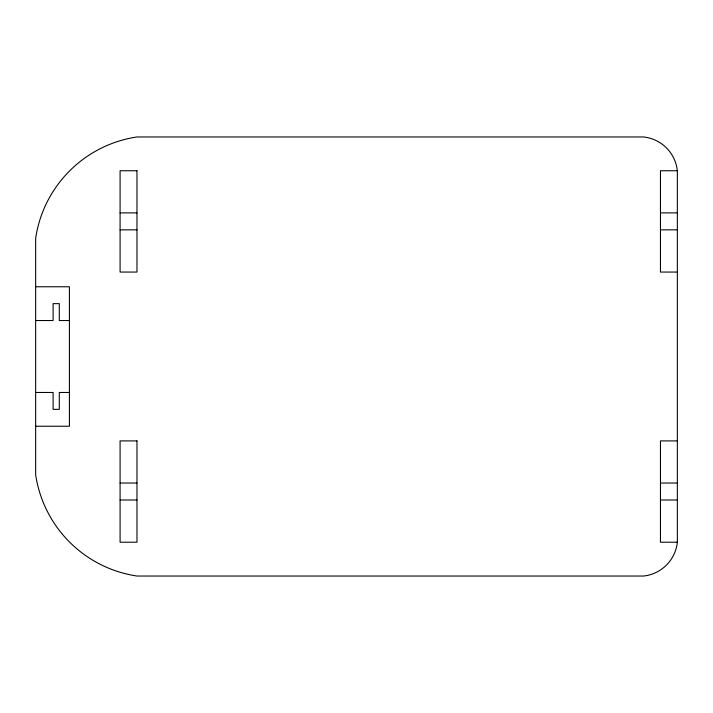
<?xml version="1.0" encoding="UTF-8"?>
<svg xmlns="http://www.w3.org/2000/svg" width="713" height="713" viewBox="0 0 713 713"><rect width="100%" height="100%" fill="white"/><g stroke="black" fill="none" stroke-linecap="round" stroke-linejoin="round"><path stroke-width="1.07" d="M677.35 170.746A37.994 37.994 0 0 0 643.581 136.967L136.967 136.967A120.381 120.381 0 0 0 35.65 238.294L35.65 474.706A120.381 120.381 0 0 0 136.967 576.033L643.581 576.033A38.03 38.03 0 0 0 677.35 542.219L677.35 170.746L660.461 170.746L660.461 272.063L677.35 272.063M120.087 212.884L136.967 212.884M660.461 212.884L677.35 212.884M120.087 229.844L136.967 229.844M660.461 229.844L677.35 229.844M35.65 286.76L69.419 286.76L69.419 426.24L35.65 426.24M35.65 320.529L53.11 320.529L53.11 303.64L59.295 303.64L59.295 320.529L69.419 320.529M35.65 392.471L53.11 392.471L53.11 409.36L59.295 409.36L59.295 392.471L69.419 392.471M677.35 440.901L660.461 440.901L660.461 542.219L677.35 542.219M120.087 483.031L136.967 483.031M660.461 483.031L677.35 483.031M120.087 500L136.967 500M660.461 500L677.35 500M136.967 170.746L120.087 170.746L120.087 272.063L136.967 272.063L136.967 170.746M136.967 440.901L120.087 440.901L120.087 542.219L136.967 542.219L136.967 440.901"/></g></svg>
